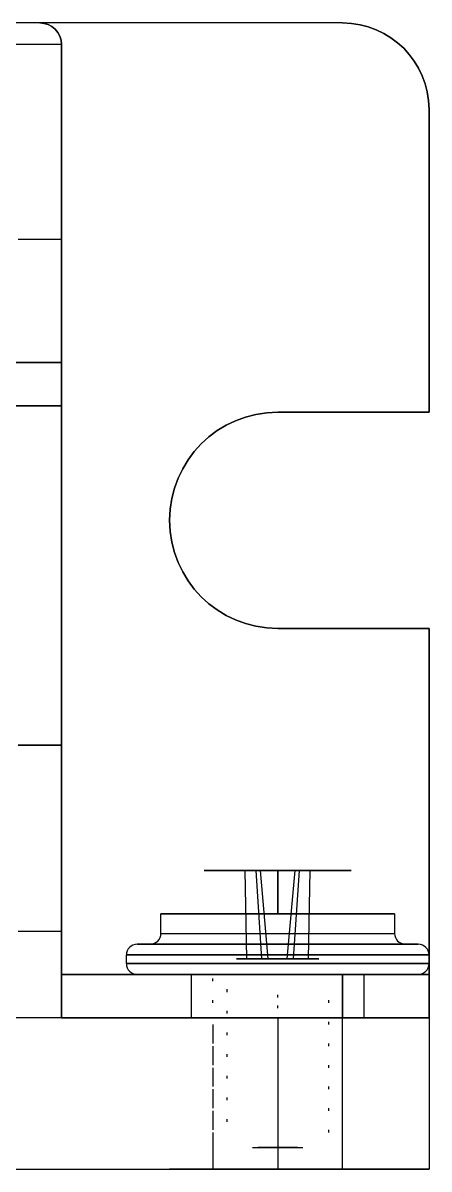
# Model space of a CAD drawing. Header units: metres. Extents: x -0.058 to 0.058, y -0.004 to 0.023.
# Drawn here: x 0.04861 to 0.058, y -0.0035 to 0.023 of the extents above; entities that cross this region are included whole.
import ezdxf

# ---------------------------------------------------------------- set-up
doc = ezdxf.new("R2010")
doc.units = ezdxf.units.M
doc.header["$MEASUREMENT"] = 0
doc.layers.get('0').update_dxf_attribs({"color": 8, "linetype": 'CONTINUOUS'})

msp = doc.modelspace()

# ---------------------------------------------------------------- linework, layer by layer
for p, q in [((0.056, 0.023, -0.0692), (-0.056, 0.023, -0.0692)), ((0.049, 0.023, -0.0005), (-0.049, 0.023, -0.0005)), ((0.049, 0.023, -0.0657), (0.049, 0.023, -0.0005)), ((0.056, 0.023, -0.0657), (0.056, 0.023, -0.0692)), ((0.0495, 0.0225), (-0.0495, 0.0225)), ((0.0495, 0.0225, -0.0657), (0.0495, 0.0225)), ((0.058, 0.021, -0.0692), (0.058, 0.014, -0.0692)), ((0.058, 0.021, -0.0692), (0.058, 0.021, -0.0657)), ((0.0485, 0.018, -0.0377), (0.0495, 0.018, -0.0377)), ((0.0495, 0.0063, -0.0377), (0.0495, 0.018, -0.0377)), ((0.04665, 0.01515, -0.04302), (0.0495, 0.01515, -0.04302)), ((0.0495, 0.01515, -0.04048), (0.04665, 0.01515, -0.04048)), ((0.0495, 0.01515, -0.04302), (0.0495, 0.01415, -0.04302)), ((0.0495, 0.01515, -0.04048), (0.0495, 0.01415, -0.04048)), ((0.04765, 0.01415, -0.04302), (0.0495, 0.01415, -0.04302)), ((0.04765, 0.01415, -0.04048), (0.0495, 0.01415, -0.04048)), ((0.058, 0.014, -0.0692), (0.0545, 0.014, -0.0692)), ((0.0545, 0.014, -0.0692), (0.0545, 0.014, -0.0657)), ((0.0545, 0.009, -0.0692), (0.058, 0.009, -0.0692)), ((0.0545, 0.009, -0.0692), (0.0545, 0.009, -0.0657)), ((0.058, 0.009, -0.0692), (0.058, -0.0035, -0.0692)), ((0.0495, 0.0063, -0.0377), (0.0485, 0.0063, -0.0377)), ((0.0518, 0.00195, -0.0335), (0.0518, 0.0024, -0.0335)), ((0.0518, 0.00195, -0.0335), (0.0518, 0.0024, -0.0335)), ((0.0572, 0.0024, -0.0335), (0.0572, 0.00195, -0.0335)), ((0.0572, 0.0024, -0.0335), (0.0572, 0.00195, -0.0335)), ((0.0485, 0.002, -0.0657), (0.0495, 0.002, -0.0657)), ((0.051, 0.00125, -0.0335), (0.051, 0.00145, -0.0335)), ((0.051, 0.00125, -0.0335), (0.051, 0.00145, -0.0335)), ((0.058, 0.00145, -0.0335), (0.058, 0.00125, -0.0335)), ((0.058, 0.00145, -0.0335), (0.058, 0.00125, -0.0335)), ((0.056, 0.001, -0.041), (0.0495, 0.001, -0.041)), ((0.0495, 0.001, -0.041), (0.0495, 0, -0.041)), ((0.0525, 0.001, -0.0335), (0.0525, 0, -0.0335)), ((0.0525, 0.001, -0.0335), (0.0525, 0, -0.0335)), ((0.053, 0.0008437500000008, -0.0335), (0.053, 0.0009062499999989, -0.0335)), ((0.053, 0.0008437500000008, -0.0335), (0.053, 0.0009062499999989, -0.0335)), ((0.056, 0, -0.041), (0.056, 0.001, -0.041)), ((0.056, 0.001, -0.026), (0.056, 0, -0.026)), ((0.056, 0, -0.041), (0.056, 0.001, -0.041)), ((0.0565, 0, -0.0335), (0.0565, 0.001, -0.0335)), ((0.0565, 0, -0.0335), (0.0565, 0.001, -0.0335)), ((0.058, 0, -0.039), (0.058, 0.001, -0.039)), ((0.058, 0.001, -0.028), (0.058, 0, -0.028)), ((0.05332475952642, 0.0006562500000005, -0.0335), (0.05332475952642, 0.0005937499999995, -0.0335)), ((0.05332475952642, 0.0006562500000005, -0.0335), (0.05332475952642, 0.0005937499999995, -0.0335)), ((0.0545, 0.0004687500000009, -0.032), (0.0545, 0.0005312499999993, -0.032)), ((0.0545, 0.0004687500000009, -0.032), (0.0545, 0.0005312499999993, -0.032)), ((0.053, 0.0003437500000008, -0.0335), (0.053, 0.0004062499999993, -0.0335)), ((0.053, 0.0003437500000008, -0.0335), (0.053, 0.0004062499999993, -0.0335)), ((0.0545, 0.0002187500000009, -0.035), (0.0545, 0.0002812499999994, -0.035)), ((0.0545, 0.0002187500000009, -0.035), (0.0545, 0.0002812499999994, -0.035)), ((0.05567524047358, 0.0004062500000005, -0.0335), (0.05567524047358, 0.0003437499999995, -0.0335)), ((0.05567524047358, 0.0004062500000005, -0.0335), (0.05567524047358, 0.0003437499999995, -0.0335)), ((0.0495, 0, -0.0637), (0.0485, 0, -0.0637)), ((0.0495, 0, -0.041), (0.056, 0, -0.041)), ((0.05332475952642, 0.0001562500000005, -0.0335), (0.05332475952642, 9.374999999946e-05, -0.0335)), ((0.05332475952642, 0.0001562500000005, -0.0335), (0.05332475952642, 9.374999999946e-05, -0.0335)), ((0.058, 0, -0.045), (0.0545, 0, -0.045)), ((0.0545, 0, -0.045), (0.0545, -0.0035, -0.045)), ((0.0545, 0, -0.045), (0.0545, -0.0035, -0.045)), ((0.0545, 0, -0.05), (0.0545, -0.0035, -0.05)), ((0.058, 0, -0.017), (0.0545, 0, -0.017)), ((0.0545, 0, -0.017), (0.0545, -0.0035, -0.017)), ((0.0545, 0, -0.017), (0.0545, -0.0035, -0.017)), ((0.0545, 0, -0.022), (0.0545, -0.0035, -0.022)), ((0.056, -0.0035), (0.056, 0)), ((0.056, -0.0003437499999948, -0.03350000000004), (0.056, 0, -0.0335)), ((0.056, -0.0003437499999948, -0.03350000000004), (0.056, 0, -0.0335)), ((0.058, 0, -0.045), (0.058, -0.0035, -0.045)), ((0.058, 0, -0.002), (0.058, -0.0035, -0.002)), ((0.058, 0, -0.017), (0.058, -0.0035, -0.017)), ((0.053, -0.0001562500000141, -0.03350000000023), (0.053, -0.000593750000001, -0.03349999999999)), ((0.053, -0.0001562500000141, -0.03350000000023), (0.053, -0.000593750000001, -0.03349999999999)), ((0.05567524047358, -9.374999999945e-05, -0.0335), (0.05567524047358, -0.0001562500000005, -0.0335)), ((0.05567524047358, -9.374999999945e-05, -0.0335), (0.05567524047358, -0.0001562500000005, -0.0335)), ((0.05332475952642, -0.0003437499999995, -0.0335), (0.05332475952642, -0.0004062500000005, -0.0335)), ((0.05332475952642, -0.0003437499999995, -0.0335), (0.05332475952642, -0.0004062500000005, -0.0335)), ((0.056, -0.0008437500000003, -0.03350000000001), (0.056, -0.0004062499999985, -0.0335)), ((0.056, -0.0008437500000003, -0.03350000000001), (0.056, -0.0004062499999985, -0.0335)), ((0.053, -0.0006562499999955, -0.03349999999996), (0.053, -0.001093750000003, -0.03350000000002)), ((0.053, -0.0006562499999955, -0.03349999999996), (0.053, -0.001093750000003, -0.03350000000002)), ((0.05567524047358, -0.0005937499999995, -0.0335), (0.05567524047358, -0.0006562500000005, -0.0335)), ((0.05567524047358, -0.0005937499999995, -0.0335), (0.05567524047358, -0.0006562500000005, -0.0335)), ((0.05332475952642, -0.0008437499999995, -0.0335), (0.05332475952642, -0.0009062500000005, -0.0335)), ((0.05332475952642, -0.0008437499999995, -0.0335), (0.05332475952642, -0.0009062500000005, -0.0335)), ((0.056, -0.001343749999999, -0.03350000000001), (0.056, -0.0009062499999984, -0.0335)), ((0.056, -0.001343749999999, -0.03350000000001), (0.056, -0.0009062499999984, -0.0335)), ((0.053, -0.001156249999999, -0.03350000000001), (0.053, -0.001593750000003, -0.03350000000003)), ((0.053, -0.001156249999999, -0.03350000000001), (0.053, -0.001593750000003, -0.03350000000003)), ((0.05567524047358, -0.00109375, -0.0335), (0.05567524047358, -0.00115625, -0.0335)), ((0.05567524047358, -0.00109375, -0.0335), (0.05567524047358, -0.00115625, -0.0335)), ((0.05332475952642, -0.00134375, -0.0335), (0.05332475952642, -0.00140625, -0.0335)), ((0.05332475952642, -0.00134375, -0.0335), (0.05332475952642, -0.00140625, -0.0335)), ((0.056, -0.001843749999989, -0.03350000000007), (0.056, -0.001406249999998, -0.0335)), ((0.056, -0.001843749999989, -0.03350000000007), (0.056, -0.001406249999998, -0.0335)), ((0.053, -0.001656249999995, -0.03349999999991), (0.053, -0.002093749999989, -0.03349999999977)), ((0.053, -0.001656249999995, -0.03349999999991), (0.053, -0.002093749999989, -0.03349999999977)), ((0.05332475952642, -0.00184375, -0.0335), (0.05332475952642, -0.00190625, -0.0335)), ((0.05332475952642, -0.00184375, -0.0335), (0.05332475952642, -0.00190625, -0.0335)), ((0.05567524047358, -0.00159375, -0.0335), (0.05567524047358, -0.00165625, -0.0335)), ((0.05567524047358, -0.00159375, -0.0335), (0.05567524047358, -0.00165625, -0.0335)), ((0.05567524047358, -0.00209375, -0.0335), (0.05567524047358, -0.00215625, -0.0335)), ((0.05567524047358, -0.00209375, -0.0335), (0.05567524047358, -0.00215625, -0.0335)), ((0.056, -0.002343750000003, -0.03349999999999), (0.056, -0.00190625000001, -0.03349999999993)), ((0.056, -0.002343750000003, -0.03349999999999), (0.056, -0.00190625000001, -0.03349999999993)), ((0.053, -0.002156250000014, -0.03350000000024), (0.053, -0.002593750000003, -0.03350000000004)), ((0.053, -0.002156250000014, -0.03350000000024), (0.053, -0.002593750000003, -0.03350000000004)), ((0.05332475952642, -0.00234375, -0.0335), (0.05332475952642, -0.00240625, -0.0335)), ((0.05332475952642, -0.00234375, -0.0335), (0.05332475952642, -0.00240625, -0.0335)), ((0.05567524047358, -0.00259375, -0.0335), (0.05567524047358, -0.00265625, -0.0335)), ((0.05567524047358, -0.00259375, -0.0335), (0.05567524047358, -0.00265625, -0.0335)), ((0.056, -0.002843750000012, -0.03349999999994), (0.056, -0.002406250000002, -0.03349999999998)), ((0.056, -0.002843750000012, -0.03349999999994), (0.056, -0.002406250000002, -0.03349999999998)), ((0.053, -0.002656249999998, -0.0335), (0.053, -0.0035, -0.0335)), ((0.053, -0.002656249999998, -0.0335), (0.053, -0.0035, -0.0335)), ((0.056, -0.0035, -0.0335), (0.056, -0.00290625, -0.0335)), ((0.056, -0.0035, -0.0335), (0.056, -0.00290625, -0.0335)), ((-0.058, -0.0035, -0.0692), (0.058, -0.0035, -0.0692)), ((0.0545, -0.0035, -0.045), (0.058, -0.0035, -0.045)), ((0.0545, -0.0035, -0.017), (0.058, -0.0035, -0.017))]:
    msp.add_line(p, q)
at = {"extrusion": (0, -1, 0)}
for p, q in [((0.056, 0.023, -0.0692), (-0.056, 0.023, -0.0692)), ((0.049, 0.023, -0.0005), (-0.049, 0.023, -0.0005)), ((0.056, 0.023, -0.0657), (0.049, 0.023, -0.0657)), ((0.049, 0.023, -0.0657), (0.049, 0.023, -0.0005)), ((0.056, 0.023, -0.0657), (0.056, 0.023, -0.0692)), ((0.04665, 0.01515, -0.04302), (0.0495, 0.01515, -0.04302)), ((0.0495, 0.01515, -0.04162), (0.04665, 0.01515, -0.04162)), ((0.0495, 0.01515, -0.04048), (0.04665, 0.01515, -0.04048)), ((0.0495, 0.01515, -0.03908), (0.04665, 0.01515, -0.03908)), ((0.0495, 0.01515, -0.04302), (0.0495, 0.01515, -0.04162)), ((0.0495, 0.01515, -0.03908), (0.0495, 0.01515, -0.04048)), ((0.0545, 0.009, -0.0692), (0.058, 0.009, -0.0692)), ((0.058, 0.009, -0.0657), (0.0545, 0.009, -0.0657)), ((0.0545, 0.009, -0.0692), (0.0545, 0.009, -0.0657)), ((0.058, 0.009, -0.0692), (0.058, 0.009, -0.0657)), ((0.0495, 0.0063, -0.0377), (0.0485, 0.0063, -0.0377)), ((0.0485, 0.0063, -0.0584), (0.0495, 0.0063, -0.0584)), ((0.0495, 0.0063, -0.0584), (0.0495, 0.0063, -0.0377)), ((0.05375, 0.0034, -0.0331), (0.05305431677052, 0.0034, -0.0331)), ((0.05305431677052, 0.0034, -0.0339), (0.05375, 0.0034, -0.0339)), ((0.05375, 0.0034, -0.0331), (0.05399748737342, 0.0034, -0.03299748737342)), ((0.05399748737342, 0.0034, -0.03400251262658), (0.05375, 0.0034, -0.0339)), ((0.05399748737342, 0.0034, -0.03299748737342), (0.0541, 0.0034, -0.03275)), ((0.0541, 0.0034, -0.03425), (0.05399748737342, 0.0034, -0.03400251262658)), ((0.0541, 0.0034, -0.03205431677052), (0.0541, 0.0034, -0.03275)), ((0.0541, 0.0034, -0.03425), (0.0541, 0.0034, -0.03494568322948)), ((0.0549, 0.0034, -0.03275), (0.0549, 0.0034, -0.03205431677052)), ((0.0549, 0.0034, -0.03275), (0.05500251262658, 0.0034, -0.03299748737342)), ((0.05500251262658, 0.0034, -0.03400251262658), (0.0549, 0.0034, -0.03425)), ((0.0549, 0.0034, -0.03494568322948), (0.0549, 0.0034, -0.03425)), ((0.05500251262658, 0.0034, -0.03299748737342), (0.05525, 0.0034, -0.0331)), ((0.05525, 0.0034, -0.0339), (0.05500251262658, 0.0034, -0.03400251262658)), ((0.05594568322948, 0.0034, -0.0331), (0.05525, 0.0034, -0.0331)), ((0.05525, 0.0034, -0.0339), (0.05594568322948, 0.0034, -0.0339)), ((0.05378550125745, 0.00136, -0.03372152312641), (0.05357270938554, 0.00136, -0.03372152312641)), ((0.05357270938554, 0.00136, -0.03327847687359), (0.05378550125745, 0.00136, -0.03327847687359)), ((0.05378550125745, 0.00136, -0.03372152312641), (0.05413408765858, 0.00136, -0.03386591234142)), ((0.05413408765858, 0.00136, -0.03313408765858), (0.05378550125745, 0.00136, -0.03327847687359)), ((0.05413408765858, 0.00136, -0.03386591234142), (0.05427847687359, 0.00136, -0.03421449874255)), ((0.05427847687359, 0.00136, -0.03278550125745), (0.05413408765858, 0.00136, -0.03313408765858)), ((0.05427847687359, 0.00136, -0.03442729061446), (0.05427847687359, 0.00136, -0.03421449874255)), ((0.05427847687359, 0.00136, -0.03278550125745), (0.05427847687359, 0.00136, -0.03257270938553)), ((0.05472152312641, 0.00136, -0.03421449874255), (0.05472152312641, 0.00136, -0.03442729061446)), ((0.05472152312641, 0.00136, -0.03421449874255), (0.05486591234142, 0.00136, -0.03386591234142)), ((0.05486591234142, 0.00136, -0.03313408765858), (0.05472152312641, 0.00136, -0.03278550125745)), ((0.05472152312641, 0.00136, -0.03257270938554), (0.05472152312641, 0.00136, -0.03278550125745)), ((0.05486591234142, 0.00136, -0.03386591234142), (0.05521449874255, 0.00136, -0.03372152312641)), ((0.05521449874255, 0.00136, -0.03327847687359), (0.05486591234142, 0.00136, -0.03313408765858)), ((0.05542729061446, 0.00136, -0.03372152312641), (0.05521449874255, 0.00136, -0.03372152312641)), ((0.05521449874255, 0.00136, -0.03327847687359), (0.05542729061447, 0.00136, -0.03327847687359)), ((0.0495, 0.001, -0.026), (0.056, 0.001, -0.026)), ((0.0495, 0.001, -0.026), (0.0495, 0.001, -0.041)), ((0.056, 0.001, -0.041), (0.0495, 0.001, -0.041)), ((0.058, 0.001, -0.039), (0.058, 0.001, -0.028)), ((0.058, 0, -0.0657), (-0.058, 0, -0.0657)), ((0.0495, 0, -0.0637), (0.0485, 0, -0.0637)), ((0.0495, 0, -0.041), (0.056, 0, -0.041)), ((0.0495, 0, -0.0637), (0.0495, 0, -0.041)), ((0.0495, 0, -0.026), (0.0495, 0)), ((0.056, 0, -0.026), (0.0495, 0, -0.026)), ((0.056, 0), (0.0495, 0)), ((0.0545, 0, -0.05), (0.058, 0, -0.05)), ((0.058, 0, -0.045), (0.0545, 0, -0.045)), ((0.0545, 0, -0.022), (0.058, 0, -0.022)), ((0.058, 0, -0.017), (0.0545, 0, -0.017)), ((0.058, 0, -0.05), (0.058, 0, -0.0657)), ((0.058, 0, -0.039), (0.058, 0, -0.045)), ((0.058, 0, -0.022), (0.058, 0, -0.028)), ((0.058, 0, -0.002), (0.058, 0, -0.017))]:
    msp.add_line(p, q, dxfattribs=at)
at = {"extrusion": (0, 0, -1)}
for p, q in [((0.056, 0.023, -0.0657), (0.049, 0.023, -0.0657)), ((0.0495, 0.0225), (-0.0495, 0.0225)), ((0.0495, 0.0225, -0.0657), (0.0495, 0.002, -0.0657)), ((0.0495, 0), (0.0495, 0.0225)), ((0.058, 0.014, -0.0657), (0.058, 0.021, -0.0657)), ((0.0485, 0.018, -0.0584), (0.0495, 0.018, -0.0584)), ((0.0495, 0.018, -0.0584), (0.0495, 0.0063, -0.0584)), ((0.0495, 0.01515, -0.04162), (0.04665, 0.01515, -0.04162)), ((0.0495, 0.01515, -0.03908), (0.04665, 0.01515, -0.03908)), ((0.0495, 0.01415, -0.04162), (0.0495, 0.01515, -0.04162)), ((0.0495, 0.01415, -0.03908), (0.0495, 0.01515, -0.03908)), ((0.0495, 0.01415, -0.04162), (0.04765, 0.01415, -0.04162)), ((0.0495, 0.01415, -0.03908), (0.04765, 0.01415, -0.03908)), ((0.0545, 0.014, -0.0657), (0.058, 0.014, -0.0657)), ((0.058, 0.009, -0.0657), (0.0545, 0.009, -0.0657)), ((0.058, 0, -0.0657), (0.058, 0.009, -0.0657)), ((0.0485, 0.0063, -0.0584), (0.0495, 0.0063, -0.0584)), ((0.0485, 0.002, -0.0657), (0.0495, 0.002, -0.0657)), ((0.0495, 0, -0.026), (0.0495, 0.001, -0.026)), ((0.0495, 0.001, -0.026), (0.056, 0.001, -0.026)), ((0.056, 0.001, -0.026), (0.056, 0, -0.026)), ((0.058, 0, -0.0657), (-0.058, 0, -0.0657)), ((0.056, 0), (0.0495, 0)), ((0.056, 0, -0.026), (0.0495, 0, -0.026)), ((0.0545, 0, -0.05), (0.0545, -0.0035, -0.05)), ((0.0545, 0, -0.05), (0.058, 0, -0.05)), ((0.0545, 0, -0.022), (0.0545, -0.0035, -0.022)), ((0.0545, 0, -0.022), (0.058, 0, -0.022)), ((0.056, -0.0035), (0.056, 0)), ((0.058, 0, -0.05), (0.058, -0.0035, -0.05)), ((0.058, 0, -0.022), (0.058, -0.0035, -0.022)), ((-0.056, -0.0035), (0.056, -0.0035)), ((0.058, -0.0035, -0.05), (0.0545, -0.0035, -0.05)), ((0.058, -0.0035, -0.022), (0.0545, -0.0035, -0.022))]:
    msp.add_line(p, q, dxfattribs=at)
at = {"extrusion": (-1, 0, 0)}
for p, q in [((0.0495, 0), (0.0495, 0.0225)), ((0.0495, 0.0225, -0.0657), (0.0495, 0.0225)), ((0.0495, 0.0225, -0.0657), (0.0495, 0.002, -0.0657)), ((0.058, 0.021, -0.0692), (0.058, 0.021, -0.0657)), ((0.058, 0.021, -0.0692), (0.058, 0.014, -0.0692)), ((0.058, 0.014, -0.0657), (0.058, 0.021, -0.0657)), ((0.0495, 0.0063, -0.0377), (0.0495, 0.018, -0.0377)), ((0.0495, 0.018, -0.0584), (0.0495, 0.0063, -0.0584)), ((0.0495, 0.018, -0.0377), (0.0495, 0.018, -0.0584)), ((0.0495, 0.01415, -0.03908), (0.0495, 0.01515, -0.03908)), ((0.0495, 0.01515, -0.03908), (0.0495, 0.01515, -0.04048)), ((0.0495, 0.01515, -0.04048), (0.0495, 0.01415, -0.04048)), ((0.0495, 0.01415, -0.04162), (0.0495, 0.01515, -0.04162)), ((0.0495, 0.01515, -0.04302), (0.0495, 0.01515, -0.04162)), ((0.0495, 0.01515, -0.04302), (0.0495, 0.01415, -0.04302)), ((0.0495, 0.01415, -0.04048), (0.0495, 0.01415, -0.03908)), ((0.0495, 0.01415, -0.04302), (0.0495, 0.01415, -0.04162)), ((0.058, 0.014, -0.0692), (0.058, 0.014, -0.0657)), ((0.058, 0.009, -0.0692), (0.058, 0.009, -0.0657)), ((0.058, 0.009, -0.0692), (0.058, -0.0035, -0.0692)), ((0.058, 0, -0.0657), (0.058, 0.009, -0.0657)), ((0.0495, 0.0063, -0.0584), (0.0495, 0.0063, -0.0377)), ((0.0495, 0.001, -0.041), (0.0495, 0, -0.041)), ((0.0495, 0.001, -0.026), (0.0495, 0.001, -0.041)), ((0.0495, 0, -0.026), (0.0495, 0.001, -0.026)), ((0.058, 0, -0.039), (0.058, 0.001, -0.039)), ((0.058, 0.001, -0.028), (0.058, 0, -0.028)), ((0.058, 0.001, -0.039), (0.058, 0.001, -0.028)), ((0.0495, 0, -0.0637), (0.0495, 0, -0.041)), ((0.0495, 0, -0.026), (0.0495, 0)), ((0.058, 0, -0.039), (0.058, 0, -0.045)), ((0.058, 0, -0.045), (0.058, -0.0035, -0.045)), ((0.058, 0, -0.022), (0.058, -0.0035, -0.022)), ((0.058, 0, -0.022), (0.058, 0, -0.028)), ((0.058, 0, -0.05), (0.058, -0.0035, -0.05)), ((0.058, 0, -0.05), (0.058, 0, -0.0657)), ((0.058, 0, -0.002), (0.058, -0.0035, -0.002)), ((0.058, 0, -0.002), (0.058, 0, -0.017)), ((0.058, 0, -0.017), (0.058, -0.0035, -0.017)), ((0.058, -0.0035, -0.045), (0.058, -0.0035, -0.022)), ((0.058, -0.0035, -0.0692), (0.058, -0.0035, -0.05)), ((0.058, -0.0035, -0.017), (0.058, -0.0035, -0.002))]:
    msp.add_line(p, q, dxfattribs=at)
at = {"extrusion": (0, 1, 0)}
for p, q in [((0.0485, 0.018, -0.0377), (0.0495, 0.018, -0.0377)), ((0.0485, 0.018, -0.0584), (0.0495, 0.018, -0.0584)), ((0.0495, 0.018, -0.0377), (0.0495, 0.018, -0.0584)), ((0.0495, 0.01415, -0.04162), (0.04765, 0.01415, -0.04162)), ((0.04765, 0.01415, -0.04302), (0.0495, 0.01415, -0.04302)), ((0.0495, 0.01415, -0.03908), (0.04765, 0.01415, -0.03908)), ((0.04765, 0.01415, -0.04048), (0.0495, 0.01415, -0.04048)), ((0.0495, 0.01415, -0.04302), (0.0495, 0.01415, -0.04162)), ((0.0495, 0.01415, -0.04048), (0.0495, 0.01415, -0.03908)), ((0.058, 0.014, -0.0692), (0.0545, 0.014, -0.0692)), ((0.0545, 0.014, -0.0692), (0.0545, 0.014, -0.0657)), ((0.0545, 0.014, -0.0657), (0.058, 0.014, -0.0657)), ((0.058, 0.014, -0.0692), (0.058, 0.014, -0.0657)), ((-0.058, -0.0035, -0.0692), (0.058, -0.0035, -0.0692)), ((-0.056, -0.0035), (0.056, -0.0035)), ((0.0545, -0.0035, -0.017), (0.058, -0.0035, -0.017)), ((0.058, -0.0035, -0.022), (0.0545, -0.0035, -0.022)), ((0.0545, -0.0035, -0.045), (0.058, -0.0035, -0.045)), ((0.058, -0.0035, -0.05), (0.0545, -0.0035, -0.05)), ((0.058, -0.0035, -0.017), (0.058, -0.0035, -0.002)), ((0.058, -0.0035, -0.045), (0.058, -0.0035, -0.022)), ((0.058, -0.0035, -0.0692), (0.058, -0.0035, -0.05))]:
    msp.add_line(p, q, dxfattribs=at)
at = {"extrusion": (0, -0.08715574274872806, -0.996194698091652)}
for p, q in [((0.05305431677052, 0.0034, -0.0339), (0.05375, 0.0034, -0.0339)), ((0.05378550125745, 0.00136, -0.03372152312641), (0.05375, 0.0034, -0.0339)), ((0.05521449874255, 0.00136, -0.03372152312641), (0.05525, 0.0034, -0.0339)), ((0.05525, 0.0034, -0.0339), (0.05594568322948, 0.0034, -0.0339)), ((0.05378550125745, 0.00136, -0.03372152312641), (0.05357270938554, 0.00136, -0.03372152312641)), ((0.05542729061446, 0.00136, -0.03372152312641), (0.05521449874255, 0.00136, -0.03372152312641))]:
    msp.add_line(p, q, dxfattribs=at)
at = {"extrusion": (0, -0.08715574274872806, 0.996194698091652)}
for p, q in [((0.05375, 0.0034, -0.0331), (0.05305431677052, 0.0034, -0.0331)), ((0.05378550125745, 0.00136, -0.03327847687359), (0.05375, 0.0034, -0.0331)), ((0.05521449874255, 0.00136, -0.03327847687359), (0.05525, 0.0034, -0.0331)), ((0.05594568322948, 0.0034, -0.0331), (0.05525, 0.0034, -0.0331)), ((0.05357270938554, 0.00136, -0.03327847687359), (0.05378550125745, 0.00136, -0.03327847687359)), ((0.05521449874255, 0.00136, -0.03327847687359), (0.05542729061447, 0.00136, -0.03327847687359))]:
    msp.add_line(p, q, dxfattribs=at)
at = {"extrusion": (-0.3812272063591268, -0.08715574274552497, -0.9203638919677868)}
for p, q in [((0.05399748737342, 0.0034, -0.03400251262658), (0.05375, 0.0034, -0.0339)), ((0.05378550125745, 0.00136, -0.03372152312641), (0.05375, 0.0034, -0.0339)), ((0.05413408765858, 0.00136, -0.03386591234142), (0.05399748737342, 0.0034, -0.03400251262658)), ((0.05378550125745, 0.00136, -0.03372152312641), (0.05413408765858, 0.00136, -0.03386591234142))]:
    msp.add_line(p, q, dxfattribs=at)
at = {"extrusion": (-0.3812272063591328, -0.08715574274548957, 0.9203638919677875)}
for p, q in [((0.05375, 0.0034, -0.0331), (0.05399748737342, 0.0034, -0.03299748737342)), ((0.05378550125745, 0.00136, -0.03327847687359), (0.05375, 0.0034, -0.0331)), ((0.05413408765858, 0.00136, -0.03313408765858), (0.05399748737342, 0.0034, -0.03299748737342)), ((0.05413408765858, 0.00136, -0.03313408765858), (0.05378550125745, 0.00136, -0.03327847687359))]:
    msp.add_line(p, q, dxfattribs=at)
at = {"extrusion": (-0.9203638919677911, -0.08715574274548848, -0.3812272063591245)}
for p, q in [((0.0541, 0.0034, -0.03425), (0.05399748737342, 0.0034, -0.03400251262658)), ((0.05413408765858, 0.00136, -0.03386591234142), (0.05399748737342, 0.0034, -0.03400251262658)), ((0.05427847687359, 0.00136, -0.03421449874255), (0.0541, 0.0034, -0.03425)), ((0.05413408765858, 0.00136, -0.03386591234142), (0.05427847687359, 0.00136, -0.03421449874255))]:
    msp.add_line(p, q, dxfattribs=at)
at = {"extrusion": (-0.9203638919677867, -0.08715574274552608, 0.3812272063591268)}
for p, q in [((0.05399748737342, 0.0034, -0.03299748737342), (0.0541, 0.0034, -0.03275)), ((0.05413408765858, 0.00136, -0.03313408765858), (0.05399748737342, 0.0034, -0.03299748737342)), ((0.05427847687359, 0.00136, -0.03278550125745), (0.0541, 0.0034, -0.03275)), ((0.05427847687359, 0.00136, -0.03278550125745), (0.05413408765858, 0.00136, -0.03313408765858))]:
    msp.add_line(p, q, dxfattribs=at)
at = {"extrusion": (-0.9961946980916521, -0.08715574274872807, 0)}
for p, q in [((0.0541, 0.0034, -0.03425), (0.0541, 0.0034, -0.03494568322948)), ((0.05427847687359, 0.00136, -0.03421449874255), (0.0541, 0.0034, -0.03425)), ((0.05427847687359, 0.00136, -0.03442729061446), (0.05427847687359, 0.00136, -0.03421449874255))]:
    msp.add_line(p, q, dxfattribs=at)
at = {"extrusion": (-0.996194698091652, -0.08715574274872806, 0)}
for p, q in [((0.0541, 0.0034, -0.03205431677052), (0.0541, 0.0034, -0.03275)), ((0.05427847687359, 0.00136, -0.03278550125745), (0.0541, 0.0034, -0.03275)), ((0.05427847687359, 0.00136, -0.03278550125745), (0.05427847687359, 0.00136, -0.03257270938553))]:
    msp.add_line(p, q, dxfattribs=at)
at = {"extrusion": (0.9961946980916521, -0.08715574274872807, 0)}
for p, q in [((0.05472152312641, 0.00136, -0.03421449874255), (0.0549, 0.0034, -0.03425)), ((0.0549, 0.0034, -0.03494568322948), (0.0549, 0.0034, -0.03425)), ((0.05472152312641, 0.00136, -0.03421449874255), (0.05472152312641, 0.00136, -0.03442729061446))]:
    msp.add_line(p, q, dxfattribs=at)
at = {"extrusion": (0.9203638919677867, -0.0871557427455261, -0.3812272063591268)}
for p, q in [((0.05472152312641, 0.00136, -0.03421449874255), (0.0549, 0.0034, -0.03425)), ((0.05486591234142, 0.00136, -0.03386591234142), (0.05500251262658, 0.0034, -0.03400251262658)), ((0.05500251262658, 0.0034, -0.03400251262658), (0.0549, 0.0034, -0.03425)), ((0.05472152312641, 0.00136, -0.03421449874255), (0.05486591234142, 0.00136, -0.03386591234142))]:
    msp.add_line(p, q, dxfattribs=at)
at = {"extrusion": (0.9203638919677896, -0.08715574274548955, 0.3812272063591279)}
for p, q in [((0.05472152312641, 0.00136, -0.03278550125745), (0.0549, 0.0034, -0.03275)), ((0.05486591234142, 0.00136, -0.03313408765858), (0.05500251262658, 0.0034, -0.03299748737342)), ((0.0549, 0.0034, -0.03275), (0.05500251262658, 0.0034, -0.03299748737342)), ((0.05486591234142, 0.00136, -0.03313408765858), (0.05472152312641, 0.00136, -0.03278550125745))]:
    msp.add_line(p, q, dxfattribs=at)
at = {"extrusion": (0.996194698091652, -0.08715574274872806, 0)}
for p, q in [((0.05472152312641, 0.00136, -0.03278550125745), (0.0549, 0.0034, -0.03275)), ((0.0549, 0.0034, -0.03275), (0.0549, 0.0034, -0.03205431677052)), ((0.05472152312641, 0.00136, -0.03257270938554), (0.05472152312641, 0.00136, -0.03278550125745))]:
    msp.add_line(p, q, dxfattribs=at)
at = {"extrusion": (0.3812272063591279, -0.08715574274548957, -0.9203638919677896)}
for p, q in [((0.05486591234142, 0.00136, -0.03386591234142), (0.05500251262658, 0.0034, -0.03400251262658)), ((0.05525, 0.0034, -0.0339), (0.05500251262658, 0.0034, -0.03400251262658)), ((0.05521449874255, 0.00136, -0.03372152312641), (0.05525, 0.0034, -0.0339)), ((0.05486591234142, 0.00136, -0.03386591234142), (0.05521449874255, 0.00136, -0.03372152312641))]:
    msp.add_line(p, q, dxfattribs=at)
at = {"extrusion": (0.3812272063591316, -0.08715574274552766, 0.9203638919677845)}
for p, q in [((0.05486591234142, 0.00136, -0.03313408765858), (0.05500251262658, 0.0034, -0.03299748737342)), ((0.05500251262658, 0.0034, -0.03299748737342), (0.05525, 0.0034, -0.0331)), ((0.05521449874255, 0.00136, -0.03327847687359), (0.05525, 0.0034, -0.0331)), ((0.05521449874255, 0.00136, -0.03327847687359), (0.05486591234142, 0.00136, -0.03313408765858))]:
    msp.add_line(p, q, dxfattribs=at)
at = {"extrusion": (0, 0, -1)}
for centre, radius, start, end in [((-0.049, 0.0225, 0.0657), 0.0005, 90, 180), ((-0.056, 0.021, 0.0657), 0.002, 90, 180), ((-0.056, 0.021, 0.0657), 0.002, 90, 180), ((-0.0545, 0.0115, 0.0657), 0.0025, 270, 90), ((-0.0545, 0.0115, 0.0692), 0.0025, 270, 90)]:
    msp.add_arc(centre, radius, start, end, dxfattribs=at)
for centre, radius, start, end in [((0.049, 0.0225, -0.0657), 0.0005, 0, 90), ((0.056, 0.021, -0.0692), 0.002, 0, 90), ((0.056, 0.021, -0.0692), 0.002, 0, 90), ((0.0545, 0.0115, -0.0692), 0.0025, 90, 270), ((0.0545, 0.0115, -0.0657), 0.0025, 90, 270), ((0.05155, 0.00195, -0.0335), 0.00025, 270, 0), ((0.05155, 0.00195, -0.0335), 0.00025, 270, 0), ((0.05745, 0.00195, -0.0335), 0.00025, 179.999999999998, 269.999999999998), ((0.05745, 0.00195, -0.0335), 0.00025, 179.999999999998, 269.999999999998), ((0.05125, 0.00145, -0.0335), 0.00025, 90, 180), ((0.05125, 0.00145, -0.0335), 0.00025, 90, 180), ((0.05775, 0.00145, -0.0335), 0.00025, 0, 90), ((0.05775, 0.00145, -0.0335), 0.00025, 0, 90), ((0.05125, 0.00125, -0.0335), 0.00025, 180, 270), ((0.05125, 0.00125, -0.0335), 0.00025, 180, 270), ((0.05775, 0.00125, -0.0335), 0.00025, 270, 0), ((0.05775, 0.00125, -0.0335), 0.00025, 270, 0)]:
    msp.add_arc(centre, radius, start, end)
at = {"extrusion": (0, -1, 0)}
for centre, radius, start, end in [((0.0545, -0.0335, -0.0034), 0.0017, 90, 270), ((0.0545, -0.0335, -0.0034), 0.0017, 90, 270), ((0.0545, -0.0335, -0.0034), 0.001499999999997975, 180, 195.4660099534214), ((0.0545, -0.0335, -0.0034), 0.001499999999998, 164.5339900465783, 180), ((0.0545, -0.0335, -0.0034), 0.001499999999998015, 74.53399004657857, 105.4660099534214), ((0.0545, -0.0335, -0.0034), 0.001499999999998, 254.5339900465786, 270), ((0.0545, -0.0335, -0.0034), 0.0017, 270, 90), ((0.0545, -0.0335, -0.0034), 0.0017, 270, 90), ((0.0545, -0.0335, -0.0034), 0.001499999999998015, 270, 285.4660099534214), ((0.0545, -0.0335, -0.0034), 0.001499999999998015, 344.5339900465786, 15.46600995342165), ((0.0545, -0.0335, -0.0024), 0.0027, 180, 270), ((0.0545, -0.0335, -0.0024), 0.0027, 90, 180), ((0.0545, -0.0335, -0.0024), 0.0027, 90, 180), ((0.0545, -0.0335, -0.0024), 0.0027, 180, 270), ((0.0545, -0.0335, -0.0024), 0.0027, 270, 0), ((0.0545, -0.0335, -0.0024), 0.0027, 0, 90), ((0.0545, -0.0335, -0.0024), 0.0027, 270, 0), ((0.0545, -0.0335, -0.0024), 0.0027, 0, 90), ((0.0545, -0.0335, -0.00195), 0.0027, 180, 0), ((0.0545, -0.0335, -0.00195), 0.0027, 180, 0), ((0.0545, -0.0335, -0.0017), 0.00325, 0, 180), ((0.0545, -0.0335, -0.0017), 0.00325, 180, 0), ((0.0545, -0.0335, -0.0017), 0.00325, 0, 180), ((0.0545, -0.0335, -0.0017), 0.00325, 180, 0), ((0.0545, -0.0335, -0.0017), 0.00295, 180, 0), ((0.0545, -0.0335, -0.0017), 0.00295, 0, 180), ((0.0545, -0.0335, -0.00145), 0.0035, 180, 0), ((0.0545, -0.0335, -0.00145), 0.0035, 0, 180), ((0.0545, -0.0335, -0.00145), 0.0035, 0, 180), ((0.0545, -0.0335, -0.00145), 0.0035, 180, 0), ((0.0545, -0.0335, -0.00136), 0.0009533836474419, 180, 193.4357397445874), ((0.0545, -0.0335, -0.00136), 0.0009533836474419069, 166.5642602554122, 180), ((0.0545, -0.0335, -0.00136), 0.0009533836474419069, 166.5642602554122, 180), ((0.0545, -0.0335, -0.00136), 0.0009533836474419, 180, 193.4357397445874), ((0.0545, -0.0335, -0.00136), 0.0009533836474419069, 256.5642602554121, 269.9999999999999), ((0.0545, -0.0335, -0.00136), 0.0009533836474419069, 76.56426025541222, 103.4357397444482), ((0.0545, -0.0335, -0.00136), 0.0009533836474419069, 256.5642602554121, 269.9999999999999), ((0.0545, -0.0335, -0.00136), 0.0009533836474419069, 76.56426025541222, 103.4357397444482), ((0.0545, -0.0335, -0.00136), 0.0009533836474419, 270, 283.4357397445878), ((0.0545, -0.0335, -0.00136), 0.0009533836474419, 270, 283.4357397445878), ((0.0545, -0.0335, -0.00136), 0.0009533836474419069, 346.5642602554126, 0), ((0.0545, -0.0335, -0.00136), 0.0009533836474419, 359.9999999999983, 13.43573974444642), ((0.0545, -0.0335, -0.00136), 0.0009533836474419, 359.9999999999983, 13.43573974444642), ((0.0545, -0.0335, -0.00136), 0.0009533836474419069, 346.5642602554126, 0), ((0.0545, -0.0335, -0.00125), 0.0035, 0, 180), ((0.0545, -0.0335, -0.00125), 0.0035, 180, 0), ((0.0545, -0.0335, -0.00125), 0.0035, 180, 0), ((0.0545, -0.0335, -0.00125), 0.0035, 0, 180), ((0.0545, -0.0335, -0.001), 0.00325, 0, 180), ((0.0545, -0.0335, -0.001), 0.00325, 180, 0), ((0.0545, -0.0335, -0.001), 0.00149999999999994, 67.18078664132699, 112.8192442185812), ((0.0545, -0.0335, -0.001), 0.001175240473579992, 247.1807252464351, 292.8192442184023), ((0.056, -0.039, -0.001), 0.002, 270, 0), ((0.056, -0.028, -0.001), 0.002, 0, 90), ((0.056, -0.039, -0.001), 0.002, 270, 0), ((0.056, -0.028, -0.001), 0.002, 0, 90), ((0.0545, -0.0475), 0.0025, 90, 270), ((0.0545, -0.0195), 0.0025, 90, 270), ((0.0545, -0.0335), 0.002, 180, 0), ((0.0545, -0.0335), 0.002, 0, 180), ((0.0545, -0.0335), 0.002, 180, 0), ((0.0545, -0.0335), 0.002, 0, 180), ((0.0545, -0.0335), 0.0015, 112.7885924869463, 359.999999999996), ((0.0545, -0.0335), 0.001499999999999951, 67.21140751304965, 112.7885924869503), ((0.0545, -0.0335), 0.001499999999999921, 0, 67.21140751304965), ((0.056, -0.039), 0.002, 270, 0), ((0.056, -0.028), 0.002, 0, 90), ((0.056, -0.002), 0.002, 0, 90), ((0.056, -0.002), 0.002, 0, 90), ((0.0545, -0.0475, 0.0035), 0.0025, 90, 270), ((0.0545, -0.0195, 0.0035), 0.0025, 90, 270), ((0.0545, -0.0335, 0.0035), 0.0015, 180, 0), ((0.0545, -0.0335, 0.0035), 0.0015, 0, 180)]:
    msp.add_arc(centre, radius, start, end, dxfattribs=at)
at = {"extrusion": (0, 1, 0)}
for centre, radius, start, end in [((-0.0545, -0.0335, 0.0034), 0.001499999999998, 0, 15.46600995342169), ((-0.0545, -0.0335, 0.0034), 0.001499999999997975, 344.5339900465786, 0), ((-0.0545, -0.0335, 0.0034), 0.001499999999998, 270, 285.4660099534214), ((-0.0545, -0.0335, 0.0034), 0.001499999999998015, 74.53399004657857, 105.4660099534215), ((-0.0545, -0.0335, 0.0034), 0.001499999999998015, 254.5339900465786, 270), ((-0.0545, -0.0335, 0.0034), 0.001499999999998015, 164.5339900465783, 195.4660099534214), ((-0.0545, -0.0335, 0.00195), 0.0027, 0, 180), ((-0.0545, -0.0335, 0.00195), 0.0027, 0, 180), ((-0.0545, -0.0335, 0.0017), 0.00295, 180, 0), ((-0.0545, -0.0335, 0.0017), 0.00295, 0, 180), ((-0.0545, -0.0335, 0.001), 0.00325, 0, 180), ((-0.0545, -0.0335, 0.001), 0.00325, 180, 0), ((-0.0545, -0.0335, 0.001), 0.002, 180, 0), ((-0.0545, -0.0335, 0.001), 0.002, 0, 180), ((-0.0545, -0.0335, 0.001), 0.002, 180, 0), ((-0.0545, -0.0335, 0.001), 0.002, 0, 180), ((-0.0545, -0.0335, 0.001), 0.00149999999999994, 67.1807557814188, 112.819213358673), ((-0.0545, -0.0335, 0.001), 0.001175240473579992, 247.1807557815977, 292.8192747535649), ((-0.0545, -0.0475), 0.0025, 270, 90), ((-0.0545, -0.0195), 0.0025, 270, 90), ((-0.0545, -0.0335), 0.0015, 180.0000000000041, 67.21140751305373), ((-0.0545, -0.0335), 0.001499999999999951, 67.21140751304965, 112.7885924869503), ((-0.0545, -0.0335), 0.001499999999999921, 112.7885924869503, 180), ((-0.056, -0.039), 0.002, 180, 270), ((-0.056, -0.028), 0.002, 90, 180), ((-0.0545, -0.0335, -0.003), 0.001499999999999997, 67.18247507716094, 112.7982886688896), ((-0.0545, -0.0335, -0.003), 0.001499999999999997, 67.18247507716094, 112.7982886688896), ((-0.0545, -0.0335, -0.003), 0.001175240473580033, 247.1807313540991, 292.8193612141565), ((-0.0545, -0.0335, -0.003), 0.001175240473580033, 247.1807313540991, 292.8193612141565), ((-0.0545, -0.0195, -0.0035), 0.0025, 270, 90), ((-0.0545, -0.0475, -0.0035), 0.0025, 270, 90), ((-0.0545, -0.0335, -0.0035), 0.0015, 180, 0), ((-0.0545, -0.0335, -0.0035), 0.0015, 0, 180), ((-0.056, -0.002, -0.0035), 0.002, 90, 180), ((-0.056, -0.002, -0.0035), 0.002, 90, 180)]:
    msp.add_arc(centre, radius, start, end, dxfattribs=at)
at = {"extrusion": (-1, 0, 0)}
for centre, radius, start, end in [((-0.0024, -0.0352, -0.0545), 0.001, 180, 270), ((-0.0024, -0.0318, -0.0545), 0.001, 90, 180), ((-0.0024, -0.0318, -0.0545), 0.001, 90, 180), ((-0.0024, -0.0352, -0.0545), 0.001, 180, 270), ((-0.002, -0.0637, -0.0495), 0.002, 270, 0), ((-0.002, -0.0637, -0.0495), 0.002, 270, 0)]:
    msp.add_arc(centre, radius, start, end, dxfattribs=at)

doc.saveas('drawing.dxf')
